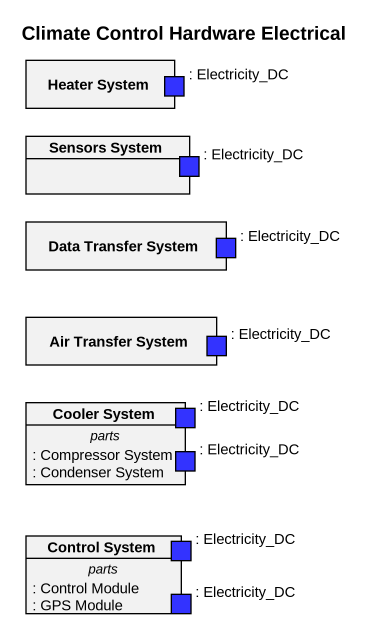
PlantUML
@startuml
title Climate Control Hardware Electrical
allowmixing
hide circle
hide empty members
rectangle "Heater System" as Heater_System {
  port ": Electricity_DC" as Electricity_DC #3333FF
}
rectangle "Sensors System" as Sensors_System {
  port ": Electricity_DC" as Electricity_DC_2 #3333FF
}
rectangle "Data Transfer System" as Data_Transfer_System {
  port ": Electricity_DC" as Electricity_DC_3 #3333FF
}
rectangle "Air Transfer System" as Air_Transfer_System {
  port ": Electricity_DC" as Electricity_DC_4 #3333FF
}
class "Cooler System" as Cooler_System {
  -- parts --
  : Compressor System
  : Condenser System
  -- ports --
  : Electricity_DC
  : Electricity_DC
}
class "Control System" as Control_System {
  -- parts --
  : Control Module
  : GPS Module
  -- ports --
  : Electricity_DC
  : Electricity_DC
}
@enduml
